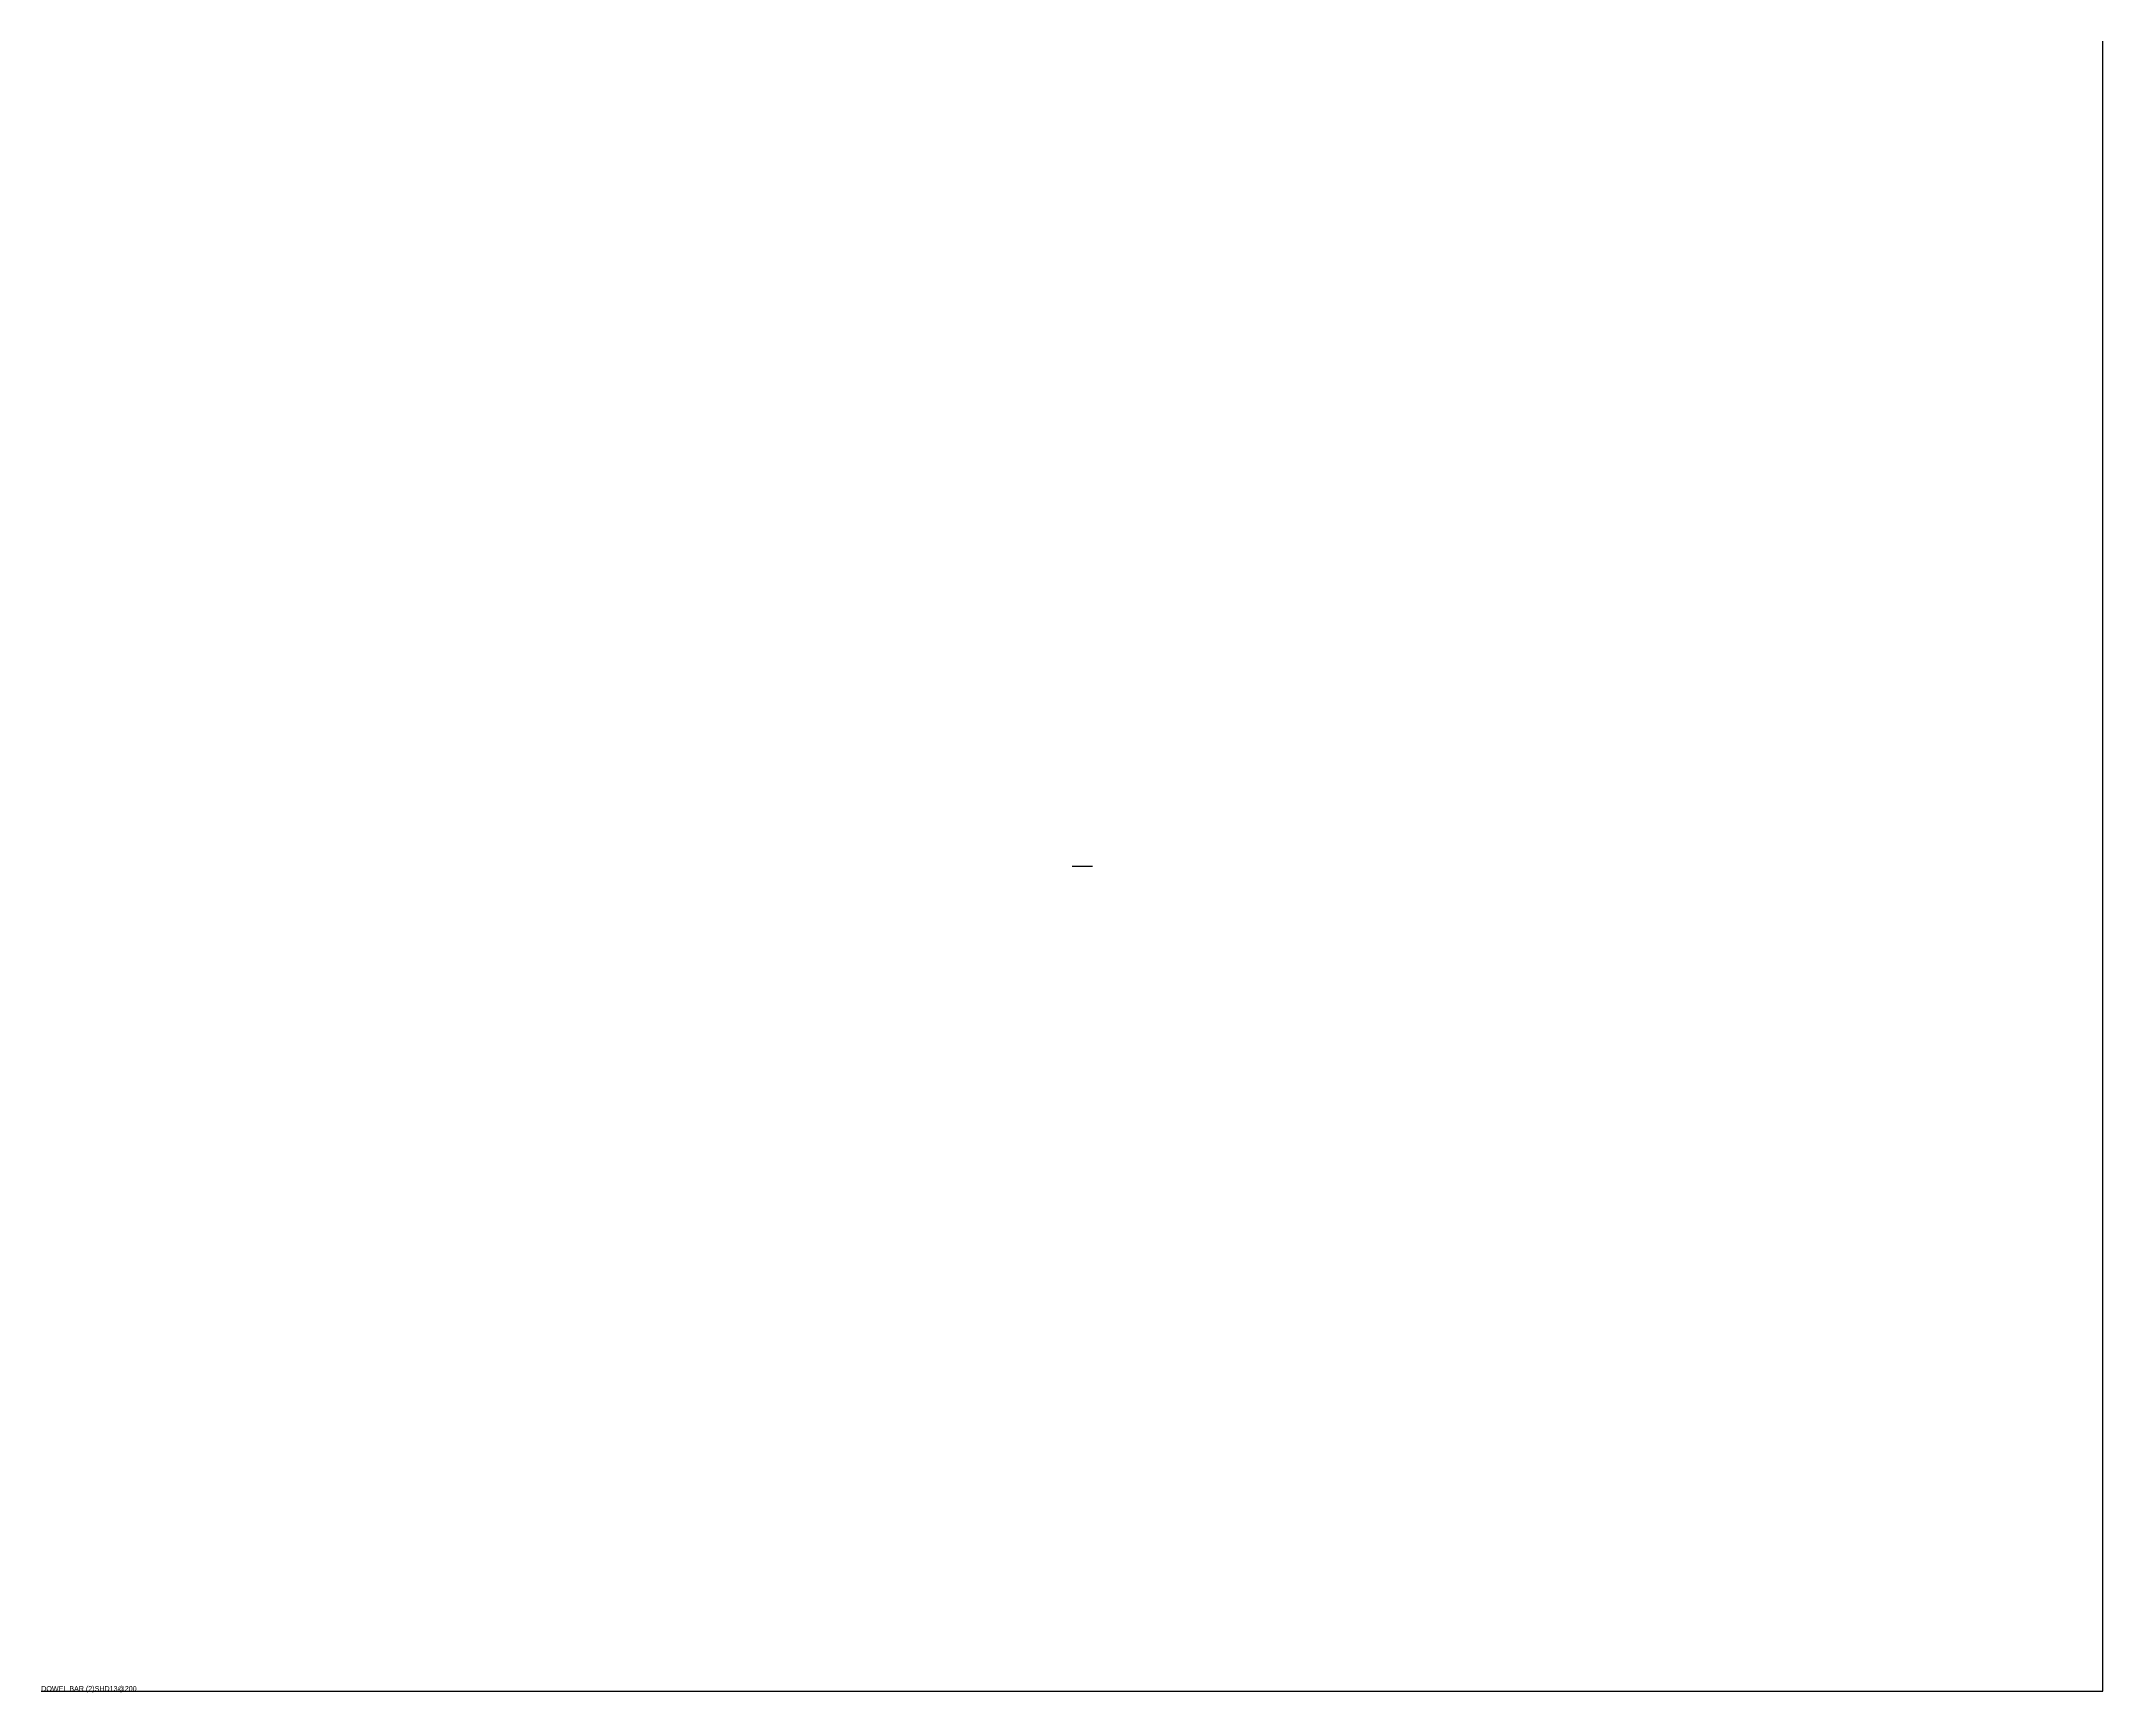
# Model space of a CAD drawing. Header units: metres. Extents: x 0 to 1000, y -1 to 800.
import ezdxf

# ---------------------------------------------------------------- set-up
doc = ezdxf.new("R2010")
doc.units = ezdxf.units.M
doc.layers.add('BEAM', color=7, linetype='Continuous')
doc.layers.add('TEXT_LAYER', color=2, linetype='Continuous')

# ---------------------------------------------------------------- blocks, each defined once
blk = doc.blocks.new('DOWEL_BLOCK')
blk.add_line((0, 0), (10, 0))
at = {"layer": 'TEXT_LAYER'}
blk.add_attdef('DOWEL', (0, 0), '', height=2.5, dxfattribs=at)

msp = doc.modelspace()

# ---------------------------------------------------------------- linework, layer by layer
at = {"layer": 'BEAM', "color": 7}
for p, q in [((1000, 0), (1000, 800)), ((0, 0), (1000, 0))]:
    msp.add_line(p, q, dxfattribs=at)

# ---------------------------------------------------------------- block references
ref = msp.add_blockref('DOWEL_BLOCK', (500, 400))
ref.add_attrib('DOWEL', 'DOWEL BAR (2)SHD13@200', (0, 0), dxfattribs={"layer": 'TEXT_LAYER', "height": 2.5})

doc.saveas('drawing.dxf')
